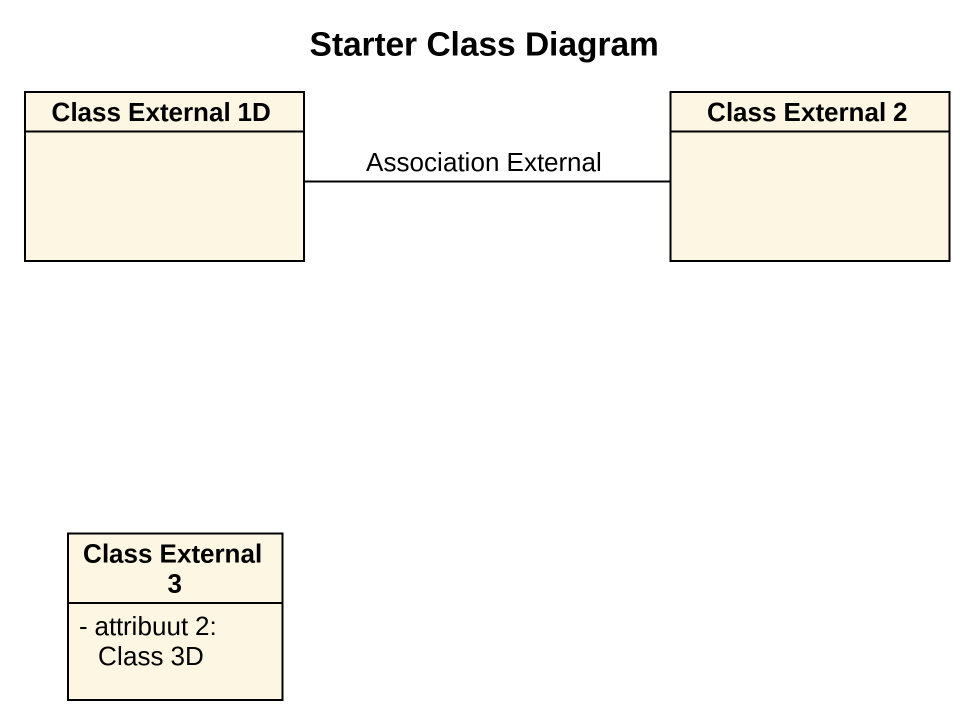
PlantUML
@startuml
title Starter Class Diagram
hide circle
hide empty members
skinparam classAttributeIconSize 0
class "Class External 1D" as Class_External_1D
class "Class External 2" as Class_External_2
class "Class External 3" as Class_External_3 {
  - attribuut 2: Class 3D
}
Class_External_1D -right- Class_External_2 : Association External
@enduml
